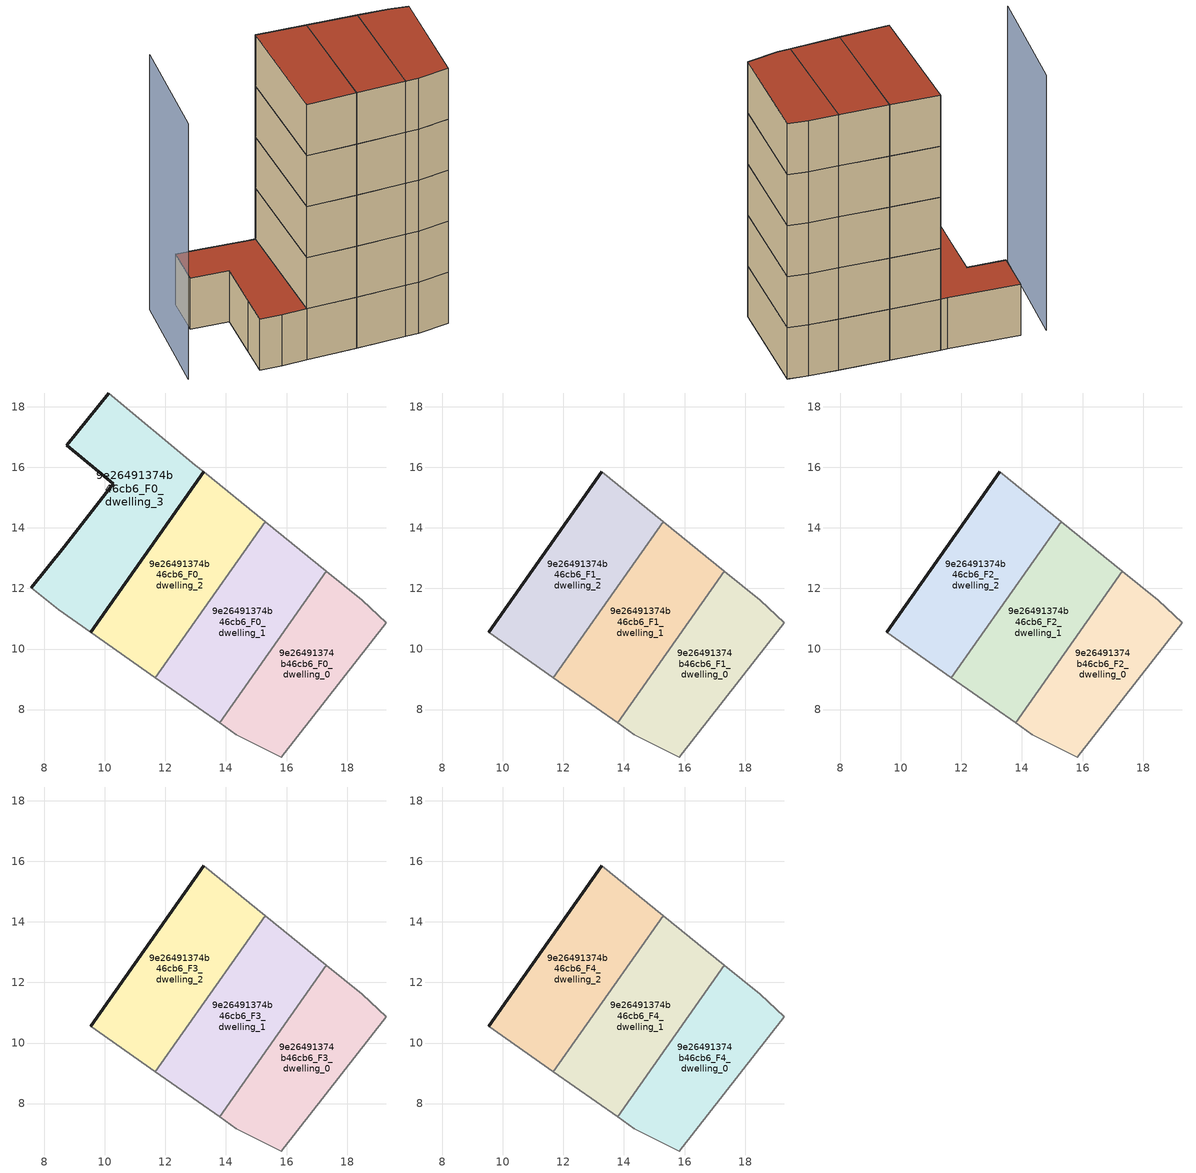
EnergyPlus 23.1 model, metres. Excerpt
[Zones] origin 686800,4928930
9e26491374b46cb6_F0_dwelling_0
 floor ground (EU_floor_Construction): 15.82,6.43 19.29,10.86 18.5,11.61 17.31,12.58 13.79,7.57 14.34,7.18 z0
 wall adiabatic (EU_wall_Construction): 17.31,12.58 18.5,11.61 19.29,10.86 15.82,6.43 14.34,7.18 13.79,7.57 z0:3
 wall to 9e26491374b46cb6_F0_dwelling_1 (EU_wall_Construction): 13.79,7.57 17.31,12.58 z0:3
9e26491374b46cb6_F0_dwelling_1
 floor ground (EU_floor_Construction): 13.79,7.57 17.31,12.58 15.29,14.21 11.67,9.06 z0
 wall adiabatic (EU_wall_Construction): 13.79,7.57 11.67,9.06 / 15.29,14.21 17.31,12.58 z0:3
 wall to 9e26491374b46cb6_F0_dwelling_2 (EU_wall_Construction): 11.67,9.06 15.29,14.21 z0:3
9e26491374b46cb6_F0_dwelling_2
 floor ground (EU_floor_Construction): 11.67,9.06 15.29,14.21 13.26,15.85 9.54,10.55 z0
 wall outside (EU_wall_Construction): 9.54,10.55 13.26,15.85 z0:3
 wall adiabatic (EU_wall_Construction): 11.67,9.06 9.54,10.55 / 13.26,15.85 15.29,14.21 z0:3
9e26491374b46cb6_F0_dwelling_3
 floor ground (EU_floor_Construction): 9.54,10.55 13.26,15.85 12.99,16.06 10.12,18.45 8.74,16.72 10.28,15.45 8.65,13.38 7.57,12.01 8.47,11.3 z0
 wall outside (EU_wall_Construction): 7.57,12.01 8.65,13.38 10.28,15.45 8.74,16.72 10.12,18.45 / 13.26,15.85 9.54,10.55 z0:3
 wall adiabatic (EU_wall_Construction): 10.12,18.45 12.99,16.06 13.26,15.85 / 9.54,10.55 8.47,11.3 7.57,12.01 z0:3
 roof outside (EU_roof_Construction): 12.99,16.06 13.26,15.85 9.54,10.55 8.47,11.3 7.57,12.01 8.65,13.38 10.28,15.45 8.74,16.72 10.12,18.45 z3
9e26491374b46cb6_F1_dwelling_0
 floor to 9e26491374b46cb6_F0_dwelling_0 (EU_floor_Construction): 15.82,6.43 19.29,10.86 18.5,11.61 17.31,12.58 13.79,7.57 14.34,7.18 z3
 wall adiabatic (EU_wall_Construction): 17.31,12.58 18.5,11.61 19.29,10.86 15.82,6.43 14.34,7.18 13.79,7.57 z3:6
 wall to 9e26491374b46cb6_F1_dwelling_1 (EU_wall_Construction): 13.79,7.57 17.31,12.58 z3:6
9e26491374b46cb6_F1_dwelling_1
 floor to 9e26491374b46cb6_F0_dwelling_1 (EU_floor_Construction): 13.79,7.57 17.31,12.58 15.29,14.21 11.67,9.06 z3
 wall adiabatic (EU_wall_Construction): 13.79,7.57 11.67,9.06 / 15.29,14.21 17.31,12.58 z3:6
 wall to 9e26491374b46cb6_F1_dwelling_2 (EU_wall_Construction): 11.67,9.06 15.29,14.21 z3:6
9e26491374b46cb6_F1_dwelling_2
 floor to 9e26491374b46cb6_F0_dwelling_2 (EU_floor_Construction): 11.67,9.06 15.29,14.21 13.26,15.85 9.54,10.55 z3
 wall outside (EU_wall_Construction): 9.54,10.55 13.26,15.85 z3:6
 wall adiabatic (EU_wall_Construction): 11.67,9.06 9.54,10.55 / 13.26,15.85 15.29,14.21 z3:6
9e26491374b46cb6_F2_dwelling_0
 floor to 9e26491374b46cb6_F1_dwelling_0 (EU_floor_Construction): 15.82,6.43 19.29,10.86 18.5,11.61 17.31,12.58 13.79,7.57 14.34,7.18 z6
 wall adiabatic (EU_wall_Construction): 17.31,12.58 18.5,11.61 19.29,10.86 15.82,6.43 14.34,7.18 13.79,7.57 z6:9
 wall to 9e26491374b46cb6_F2_dwelling_1 (EU_wall_Construction): 13.79,7.57 17.31,12.58 z6:9
9e26491374b46cb6_F2_dwelling_1
 floor to 9e26491374b46cb6_F1_dwelling_1 (EU_floor_Construction): 13.79,7.57 17.31,12.58 15.29,14.21 11.67,9.06 z6
 wall adiabatic (EU_wall_Construction): 13.79,7.57 11.67,9.06 / 15.29,14.21 17.31,12.58 z6:9
 wall to 9e26491374b46cb6_F2_dwelling_2 (EU_wall_Construction): 11.67,9.06 15.29,14.21 z6:9
9e26491374b46cb6_F2_dwelling_2
 floor to 9e26491374b46cb6_F1_dwelling_2 (EU_floor_Construction): 11.67,9.06 15.29,14.21 13.26,15.85 9.54,10.55 z6
 wall outside (EU_wall_Construction): 9.54,10.55 13.26,15.85 z6:9
 wall adiabatic (EU_wall_Construction): 11.67,9.06 9.54,10.55 / 13.26,15.85 15.29,14.21 z6:9
9e26491374b46cb6_F3_dwelling_0
 floor to 9e26491374b46cb6_F2_dwelling_0 (EU_floor_Construction): 15.82,6.43 19.29,10.86 18.5,11.61 17.31,12.58 13.79,7.57 14.34,7.18 z9
 wall adiabatic (EU_wall_Construction): 17.31,12.58 18.5,11.61 19.29,10.86 15.82,6.43 14.34,7.18 13.79,7.57 z9:12
 wall to 9e26491374b46cb6_F3_dwelling_1 (EU_wall_Construction): 13.79,7.57 17.31,12.58 z9:12
9e26491374b46cb6_F3_dwelling_1
 floor to 9e26491374b46cb6_F2_dwelling_1 (EU_floor_Construction): 13.79,7.57 17.31,12.58 15.29,14.21 11.67,9.06 z9
 wall adiabatic (EU_wall_Construction): 13.79,7.57 11.67,9.06 / 15.29,14.21 17.31,12.58 z9:12
 wall to 9e26491374b46cb6_F3_dwelling_2 (EU_wall_Construction): 11.67,9.06 15.29,14.21 z9:12
9e26491374b46cb6_F3_dwelling_2
 floor to 9e26491374b46cb6_F2_dwelling_2 (EU_floor_Construction): 11.67,9.06 15.29,14.21 13.26,15.85 9.54,10.55 z9
 wall outside (EU_wall_Construction): 9.54,10.55 13.26,15.85 z9:12
 wall adiabatic (EU_wall_Construction): 11.67,9.06 9.54,10.55 / 13.26,15.85 15.29,14.21 z9:12
9e26491374b46cb6_F4_dwelling_0
 floor to 9e26491374b46cb6_F3_dwelling_0 (EU_floor_Construction): 15.82,6.43 19.29,10.86 18.5,11.61 17.31,12.58 13.79,7.57 14.34,7.18 z12
 wall adiabatic (EU_wall_Construction): 17.31,12.58 18.5,11.61 19.29,10.86 15.82,6.43 14.34,7.18 13.79,7.57 z12:15
 wall to 9e26491374b46cb6_F4_dwelling_1 (EU_wall_Construction): 13.79,7.57 17.31,12.58 z12:15
 roof outside (EU_roof_Construction): 18.5,11.61 19.29,10.86 15.82,6.43 14.34,7.18 13.79,7.57 17.31,12.58 z15
9e26491374b46cb6_F4_dwelling_1
 floor to 9e26491374b46cb6_F3_dwelling_1 (EU_floor_Construction): 13.79,7.57 17.31,12.58 15.29,14.21 11.67,9.06 z12
 wall adiabatic (EU_wall_Construction): 13.79,7.57 11.67,9.06 / 15.29,14.21 17.31,12.58 z12:15
 wall to 9e26491374b46cb6_F4_dwelling_2 (EU_wall_Construction): 11.67,9.06 15.29,14.21 z12:15
 roof outside (EU_roof_Construction): 17.31,12.58 13.79,7.57 11.67,9.06 15.29,14.21 z15
9e26491374b46cb6_F4_dwelling_2
 floor to 9e26491374b46cb6_F3_dwelling_2 (EU_floor_Construction): 11.67,9.06 15.29,14.21 13.26,15.85 9.54,10.55 z12
 wall outside (EU_wall_Construction): 9.54,10.55 13.26,15.85 z12:15
 wall adiabatic (EU_wall_Construction): 11.67,9.06 9.54,10.55 / 13.26,15.85 15.29,14.21 z12:15
 roof outside (EU_roof_Construction): 15.29,14.21 11.67,9.06 9.54,10.55 13.26,15.85 z15
shading: 9.11,19.26 5.1,14.56 z0:15
[Building]
EU S2 Campaign: North Axis=0; Terrain=City; Solar Distribution=FullExterior
[Site:Location]
Bologna: Latitude=44.5; Longitude=11.25; Time Zone=1; Elevation=37
[SizingPeriod:WeatherFileDays]
AnnualSizingPeriod: Begin Month=1; Begin Day of Month=1; End Month=12; End Day of Month=31; Day of Week for Start Day=Monday; Use Weather File Daylight Saving Period=No; Use Weather File Rain and Snow Indicators=No
[MATERIAL]
EU_InternalMass_Material: Roughness=MediumRough; Thickness=0.1; Conductivity=1; Density=1800; Specific Heat=900; Thermal Absorptance=0.9; Solar Absorptance=0.7; Visible Absorptance=0.7
[MATERIAL:NOMASS] Roughness=MediumRough; Thermal Absorptance=0.9; Solar Absorptance=0.7; Visible Absorptance=0.7
Name | Thermal Resistance
EU_wall_NoMass | 0.905828
EU_roof_NoMass | 0.37593
EU_floor_NoMass | 0.67114
[CONSTRUCTION]
EU_wall_Construction: EU_wall_NoMass
EU_roof_Construction: EU_roof_NoMass
EU_floor_Construction: EU_floor_NoMass
EU_InternalMass_Construction: EU_InternalMass_Material
[ZONE] Type=1; Multiplier=1; Ceiling Height=autocalculate; Floor Area=autocalculate; Part of Total Floor Area=Yes
Name | Volume
9e26491374b46cb6_F0_dwelling_0; 9e26491374b46cb6_F1_dwelling_0; 9e26491374b46cb6_F2_dwelling_0; 9e26491374b46cb6_F3_dwelling_0; 9e26491374b46cb6_F4_dwelling_0 | 43.7783
9e26491374b46cb6_F0_dwelling_1; 9e26491374b46cb6_F1_dwelling_1; 9e26491374b46cb6_F2_dwelling_1; 9e26491374b46cb6_F3_dwelling_1; 9e26491374b46cb6_F4_dwelling_1 | 48.2798
9e26491374b46cb6_F0_dwelling_2; 9e26491374b46cb6_F1_dwelling_2; 9e26491374b46cb6_F2_dwelling_2; 9e26491374b46cb6_F3_dwelling_2; 9e26491374b46cb6_F4_dwelling_2 | 49.8245
9e26491374b46cb6_F0_dwelling_3 | 57.7896
[INTERNALMASS] Construction=EU_InternalMass_Construction
Name | Zone or ZoneList | Surface Area
9e26491374b46cb6_F0_dwelling_0_EU_InternalMass | 9e26491374b46cb6_F0_dwelling_0 | 14.5928
9e26491374b46cb6_F0_dwelling_1_EU_InternalMass | 9e26491374b46cb6_F0_dwelling_1 | 16.0933
9e26491374b46cb6_F0_dwelling_2_EU_InternalMass | 9e26491374b46cb6_F0_dwelling_2 | 16.608
9e26491374b46cb6_F0_dwelling_3_EU_InternalMass | 9e26491374b46cb6_F0_dwelling_3 | 19.2639
9e26491374b46cb6_F1_dwelling_0_EU_InternalMass | 9e26491374b46cb6_F1_dwelling_0 | 18.2984
9e26491374b46cb6_F1_dwelling_1_EU_InternalMass | 9e26491374b46cb6_F1_dwelling_1 | 20.6208
9e26491374b46cb6_F1_dwelling_2_EU_InternalMass | 9e26491374b46cb6_F1_dwelling_2 | 27.6398
9e26491374b46cb6_F2_dwelling_0_EU_InternalMass | 9e26491374b46cb6_F2_dwelling_0 | 18.2984
9e26491374b46cb6_F2_dwelling_1_EU_InternalMass | 9e26491374b46cb6_F2_dwelling_1 | 20.6208
9e26491374b46cb6_F2_dwelling_2_EU_InternalMass | 9e26491374b46cb6_F2_dwelling_2 | 27.6398
9e26491374b46cb6_F3_dwelling_0_EU_InternalMass | 9e26491374b46cb6_F3_dwelling_0 | 18.2984
9e26491374b46cb6_F3_dwelling_1_EU_InternalMass | 9e26491374b46cb6_F3_dwelling_1 | 20.6208
9e26491374b46cb6_F3_dwelling_2_EU_InternalMass | 9e26491374b46cb6_F3_dwelling_2 | 27.6398
9e26491374b46cb6_F4_dwelling_0_EU_InternalMass | 9e26491374b46cb6_F4_dwelling_0 | 18.2984
9e26491374b46cb6_F4_dwelling_1_EU_InternalMass | 9e26491374b46cb6_F4_dwelling_1 | 20.6208
9e26491374b46cb6_F4_dwelling_2_EU_InternalMass | 9e26491374b46cb6_F4_dwelling_2 | 27.6398
[OTHEREQUIPMENT] Fuel Type=Electricity; Design Level Calculation Method=Watts/Area; Power per Zone Floor Area=1; Fraction Latent=0; Fraction Radiant=0; Fraction Lost=0; Carbon Dioxide Generation Rate=0; EndUse Subcategory=EU_Step8_InternalGains
Name | Zone or ZoneList or Space or SpaceList | Schedule
EU_Step8_InternalGain_9e26491374b46cb6_F0_dwelling_0_f000 | 9e26491374b46cb6_F0_dwelling_0 | EU_Step8_GainSchedule_9e26491374b46cb6_F0_dwelling_0_f000
EU_Step8_InternalGain_9e26491374b46cb6_F0_dwelling_1_f000 | 9e26491374b46cb6_F0_dwelling_1 | EU_Step8_GainSchedule_9e26491374b46cb6_F0_dwelling_1_f000
EU_Step8_InternalGain_9e26491374b46cb6_F0_dwelling_2_f000 | 9e26491374b46cb6_F0_dwelling_2 | EU_Step8_GainSchedule_9e26491374b46cb6_F0_dwelling_2_f000
EU_Step8_InternalGain_9e26491374b46cb6_F0_dwelling_3_f000 | 9e26491374b46cb6_F0_dwelling_3 | EU_Step8_GainSchedule_9e26491374b46cb6_F0_dwelling_3_f000
EU_Step8_InternalGain_9e26491374b46cb6_F1_dwelling_0_f000 | 9e26491374b46cb6_F1_dwelling_0 | EU_Step8_GainSchedule_9e26491374b46cb6_F1_dwelling_0_f000
EU_Step8_InternalGain_9e26491374b46cb6_F1_dwelling_1_f000 | 9e26491374b46cb6_F1_dwelling_1 | EU_Step8_GainSchedule_9e26491374b46cb6_F1_dwelling_1_f000
EU_Step8_InternalGain_9e26491374b46cb6_F1_dwelling_2_f000 | 9e26491374b46cb6_F1_dwelling_2 | EU_Step8_GainSchedule_9e26491374b46cb6_F1_dwelling_2_f000
EU_Step8_InternalGain_9e26491374b46cb6_F2_dwelling_0_f000 | 9e26491374b46cb6_F2_dwelling_0 | EU_Step8_GainSchedule_9e26491374b46cb6_F2_dwelling_0_f000
EU_Step8_InternalGain_9e26491374b46cb6_F2_dwelling_1_f000 | 9e26491374b46cb6_F2_dwelling_1 | EU_Step8_GainSchedule_9e26491374b46cb6_F2_dwelling_1_f000
EU_Step8_InternalGain_9e26491374b46cb6_F2_dwelling_2_f000 | 9e26491374b46cb6_F2_dwelling_2 | EU_Step8_GainSchedule_9e26491374b46cb6_F2_dwelling_2_f000
EU_Step8_InternalGain_9e26491374b46cb6_F3_dwelling_0_f000 | 9e26491374b46cb6_F3_dwelling_0 | EU_Step8_GainSchedule_9e26491374b46cb6_F3_dwelling_0_f000
EU_Step8_InternalGain_9e26491374b46cb6_F3_dwelling_1_f000 | 9e26491374b46cb6_F3_dwelling_1 | EU_Step8_GainSchedule_9e26491374b46cb6_F3_dwelling_1_f000
EU_Step8_InternalGain_9e26491374b46cb6_F3_dwelling_2_f000 | 9e26491374b46cb6_F3_dwelling_2 | EU_Step8_GainSchedule_9e26491374b46cb6_F3_dwelling_2_f000
EU_Step8_InternalGain_9e26491374b46cb6_F4_dwelling_0_f000 | 9e26491374b46cb6_F4_dwelling_0 | EU_Step8_GainSchedule_9e26491374b46cb6_F4_dwelling_0_f000
EU_Step8_InternalGain_9e26491374b46cb6_F4_dwelling_1_f000 | 9e26491374b46cb6_F4_dwelling_1 | EU_Step8_GainSchedule_9e26491374b46cb6_F4_dwelling_1_f000
EU_Step8_InternalGain_9e26491374b46cb6_F4_dwelling_2_f000 | 9e26491374b46cb6_F4_dwelling_2 | EU_Step8_GainSchedule_9e26491374b46cb6_F4_dwelling_2_f000
[ZONEVENTILATION:DESIGNFLOWRATE] Schedule=EU_AlwaysOn; Design Flow Rate Calculation Method=AirChanges/Hour; Air Changes per Hour=0.73129; Ventilation Type=Natural; Fan Pressure Rise=0; Fan Total Efficiency=1; Constant Term Coefficient=1; Temperature Term Coefficient=0; Velocity Term Coefficient=0; Velocity Squared Term Coefficient=0; Minimum Indoor Temperature=-100; Maximum Indoor Temperature=100; Delta Temperature=-100; Minimum Outdoor Temperature=-100; Maximum Outdoor Temperature=100; Maximum Wind Speed=40
Name | Zone or ZoneList or Space or SpaceList
EU_ConstantAir_9e26491374b46cb6_F0_dwelling_0 | 9e26491374b46cb6_F0_dwelling_0
EU_ConstantAir_9e26491374b46cb6_F0_dwelling_1 | 9e26491374b46cb6_F0_dwelling_1
EU_ConstantAir_9e26491374b46cb6_F0_dwelling_2 | 9e26491374b46cb6_F0_dwelling_2
EU_ConstantAir_9e26491374b46cb6_F0_dwelling_3 | 9e26491374b46cb6_F0_dwelling_3
EU_ConstantAir_9e26491374b46cb6_F1_dwelling_0 | 9e26491374b46cb6_F1_dwelling_0
EU_ConstantAir_9e26491374b46cb6_F1_dwelling_1 | 9e26491374b46cb6_F1_dwelling_1
EU_ConstantAir_9e26491374b46cb6_F1_dwelling_2 | 9e26491374b46cb6_F1_dwelling_2
EU_ConstantAir_9e26491374b46cb6_F2_dwelling_0 | 9e26491374b46cb6_F2_dwelling_0
EU_ConstantAir_9e26491374b46cb6_F2_dwelling_1 | 9e26491374b46cb6_F2_dwelling_1
EU_ConstantAir_9e26491374b46cb6_F2_dwelling_2 | 9e26491374b46cb6_F2_dwelling_2
EU_ConstantAir_9e26491374b46cb6_F3_dwelling_0 | 9e26491374b46cb6_F3_dwelling_0
EU_ConstantAir_9e26491374b46cb6_F3_dwelling_1 | 9e26491374b46cb6_F3_dwelling_1
EU_ConstantAir_9e26491374b46cb6_F3_dwelling_2 | 9e26491374b46cb6_F3_dwelling_2
EU_ConstantAir_9e26491374b46cb6_F4_dwelling_0 | 9e26491374b46cb6_F4_dwelling_0
EU_ConstantAir_9e26491374b46cb6_F4_dwelling_1 | 9e26491374b46cb6_F4_dwelling_1
EU_ConstantAir_9e26491374b46cb6_F4_dwelling_2 | 9e26491374b46cb6_F4_dwelling_2
[HVACTEMPLATE:THERMOSTAT] Constant Heating Setpoint=20; Constant Cooling Setpoint=50
EU_HeatOnly_9e26491374b46cb6_F0_dwelling_0; EU_HeatOnly_9e26491374b46cb6_F0_dwelling_1; EU_HeatOnly_9e26491374b46cb6_F0_dwelling_2; EU_HeatOnly_9e26491374b46cb6_F0_dwelling_3; EU_HeatOnly_9e26491374b46cb6_F1_dwelling_0; EU_HeatOnly_9e26491374b46cb6_F1_dwelling_1; EU_HeatOnly_9e26491374b46cb6_F1_dwelling_2; EU_HeatOnly_9e26491374b46cb6_F2_dwelling_0; EU_HeatOnly_9e26491374b46cb6_F2_dwelling_1; EU_HeatOnly_9e26491374b46cb6_F2_dwelling_2; EU_HeatOnly_9e26491374b46cb6_F3_dwelling_0; EU_HeatOnly_9e26491374b46cb6_F3_dwelling_1; EU_HeatOnly_9e26491374b46cb6_F3_dwelling_2; EU_HeatOnly_9e26491374b46cb6_F4_dwelling_0; EU_HeatOnly_9e26491374b46cb6_F4_dwelling_1; EU_HeatOnly_9e26491374b46cb6_F4_dwelling_2
[HVACTEMPLATE:ZONE:IDEALLOADSAIRSYSTEM] System Availability Schedule=EU_AlwaysOn; Maximum Heating Supply Air Temperature=50; Minimum Cooling Supply Air Temperature=13; Maximum Heating Supply Air Humidity Ratio=0.0156; Minimum Cooling Supply Air Humidity Ratio=0.0077; Heating Limit=NoLimit; Cooling Limit=NoLimit; Heating Availability Schedule=EU_AlwaysOn; Cooling Availability Schedule=EU_CoolingOff; Dehumidification Control Type=ConstantSensibleHeatRatio; Cooling Sensible Heat Ratio=0.7; Dehumidification Setpoint=60; Humidification Control Type=None; Humidification Setpoint=30; Outdoor Air Method=None; Outdoor Air Flow Rate per Person=0.00944; Outdoor Air Flow Rate per Zone Floor Area=0; Outdoor Air Flow Rate per Zone=0; Demand Controlled Ventilation Type=None; Outdoor Air Economizer Type=NoEconomizer; Heat Recovery Type=None; Sensible Heat Recovery Effectiveness=0.7; Latent Heat Recovery Effectiveness=0.65
Name | Template Thermostat
9e26491374b46cb6_F0_dwelling_0 | EU_HeatOnly_9e26491374b46cb6_F0_dwelling_0
9e26491374b46cb6_F0_dwelling_1 | EU_HeatOnly_9e26491374b46cb6_F0_dwelling_1
9e26491374b46cb6_F0_dwelling_2 | EU_HeatOnly_9e26491374b46cb6_F0_dwelling_2
9e26491374b46cb6_F0_dwelling_3 | EU_HeatOnly_9e26491374b46cb6_F0_dwelling_3
9e26491374b46cb6_F1_dwelling_0 | EU_HeatOnly_9e26491374b46cb6_F1_dwelling_0
9e26491374b46cb6_F1_dwelling_1 | EU_HeatOnly_9e26491374b46cb6_F1_dwelling_1
9e26491374b46cb6_F1_dwelling_2 | EU_HeatOnly_9e26491374b46cb6_F1_dwelling_2
9e26491374b46cb6_F2_dwelling_0 | EU_HeatOnly_9e26491374b46cb6_F2_dwelling_0
9e26491374b46cb6_F2_dwelling_1 | EU_HeatOnly_9e26491374b46cb6_F2_dwelling_1
9e26491374b46cb6_F2_dwelling_2 | EU_HeatOnly_9e26491374b46cb6_F2_dwelling_2
9e26491374b46cb6_F3_dwelling_0 | EU_HeatOnly_9e26491374b46cb6_F3_dwelling_0
9e26491374b46cb6_F3_dwelling_1 | EU_HeatOnly_9e26491374b46cb6_F3_dwelling_1
9e26491374b46cb6_F3_dwelling_2 | EU_HeatOnly_9e26491374b46cb6_F3_dwelling_2
9e26491374b46cb6_F4_dwelling_0 | EU_HeatOnly_9e26491374b46cb6_F4_dwelling_0
9e26491374b46cb6_F4_dwelling_1 | EU_HeatOnly_9e26491374b46cb6_F4_dwelling_1
9e26491374b46cb6_F4_dwelling_2 | EU_HeatOnly_9e26491374b46cb6_F4_dwelling_2
[SIZING:ZONE] Zone Cooling Design Supply Air Temperature Input Method=SupplyAirTemperature; Zone Cooling Design Supply Air Temperature=13; Zone Heating Design Supply Air Temperature Input Method=SupplyAirTemperature; Zone Heating Design Supply Air Temperature=50; Zone Cooling Design Supply Air Humidity Ratio=0.008; Zone Heating Design Supply Air Humidity Ratio=0.008; Cooling Design Air Flow Method=DesignDay; Cooling Design Air Flow Rate=0; Cooling Minimum Air Flow per Zone Floor Area=0.000762; Cooling Minimum Air Flow=0; Cooling Minimum Air Flow Fraction=0.2; Heating Design Air Flow Method=DesignDay; Heating Design Air Flow Rate=0; Heating Maximum Air Flow per Zone Floor Area=0.002032; Heating Maximum Air Flow=0.141576; Heating Maximum Air Flow Fraction=0.3; Account for Dedicated Outdoor Air System=No; Dedicated Outdoor Air System Control Strategy=NeutralSupplyAir; Dedicated Outdoor Air Low Setpoint Temperature for Design=autosize; Dedicated Outdoor Air High Setpoint Temperature for Design=autosize; Zone Load Sizing Method=Sensible Load Only No Latent Load; Zone Latent Cooling Design Supply Air Humidity Ratio Input Method=HumidityRatioDifference; Zone Cooling Design Supply Air Humidity Ratio Difference=0.005; Zone Latent Heating Design Supply Air Humidity Ratio Input Method=HumidityRatioDifference; Zone Humidification Design Supply Air Humidity Ratio Difference=0.005
9e26491374b46cb6_F0_dwelling_0; 9e26491374b46cb6_F0_dwelling_1; 9e26491374b46cb6_F0_dwelling_2; 9e26491374b46cb6_F0_dwelling_3; 9e26491374b46cb6_F1_dwelling_0; 9e26491374b46cb6_F1_dwelling_1; 9e26491374b46cb6_F1_dwelling_2; 9e26491374b46cb6_F2_dwelling_0; 9e26491374b46cb6_F2_dwelling_1; 9e26491374b46cb6_F2_dwelling_2; 9e26491374b46cb6_F3_dwelling_0; 9e26491374b46cb6_F3_dwelling_1; 9e26491374b46cb6_F3_dwelling_2; 9e26491374b46cb6_F4_dwelling_0; 9e26491374b46cb6_F4_dwelling_1; 9e26491374b46cb6_F4_dwelling_2
[SCHEDULE:CONSTANT]
Name | Hourly Value
EU_AlwaysOn | 1
EU_CoolingOff | 0
[SCHEDULE:FILE] Column Number=1; Rows to Skip at Top=0; Number of Hours of Data=8760; Column Separator=Comma; Interpolate to Timestep=No; Minutes per Item=60; Adjust Schedule for Daylight Savings=Yes
Name | File
EU_Step8_GainSchedule_9e26491374b46cb6_F0_dwelling_0_f000 | ../../schedules/9e26491374b46cb6/9e26491374b46cb6_F0_dwelling_0_f000_gain.csv
EU_Step8_GainSchedule_9e26491374b46cb6_F0_dwelling_1_f000 | ../../schedules/9e26491374b46cb6/9e26491374b46cb6_F0_dwelling_1_f000_gain.csv
EU_Step8_GainSchedule_9e26491374b46cb6_F0_dwelling_2_f000 | ../../schedules/9e26491374b46cb6/9e26491374b46cb6_F0_dwelling_2_f000_gain.csv
EU_Step8_GainSchedule_9e26491374b46cb6_F0_dwelling_3_f000 | ../../schedules/9e26491374b46cb6/9e26491374b46cb6_F0_dwelling_3_f000_gain.csv
EU_Step8_GainSchedule_9e26491374b46cb6_F1_dwelling_0_f000 | ../../schedules/9e26491374b46cb6/9e26491374b46cb6_F1_dwelling_0_f000_gain.csv
EU_Step8_GainSchedule_9e26491374b46cb6_F1_dwelling_1_f000 | ../../schedules/9e26491374b46cb6/9e26491374b46cb6_F1_dwelling_1_f000_gain.csv
EU_Step8_GainSchedule_9e26491374b46cb6_F1_dwelling_2_f000 | ../../schedules/9e26491374b46cb6/9e26491374b46cb6_F1_dwelling_2_f000_gain.csv
EU_Step8_GainSchedule_9e26491374b46cb6_F2_dwelling_0_f000 | ../../schedules/9e26491374b46cb6/9e26491374b46cb6_F2_dwelling_0_f000_gain.csv
EU_Step8_GainSchedule_9e26491374b46cb6_F2_dwelling_1_f000 | ../../schedules/9e26491374b46cb6/9e26491374b46cb6_F2_dwelling_1_f000_gain.csv
EU_Step8_GainSchedule_9e26491374b46cb6_F2_dwelling_2_f000 | ../../schedules/9e26491374b46cb6/9e26491374b46cb6_F2_dwelling_2_f000_gain.csv
EU_Step8_GainSchedule_9e26491374b46cb6_F3_dwelling_0_f000 | ../../schedules/9e26491374b46cb6/9e26491374b46cb6_F3_dwelling_0_f000_gain.csv
EU_Step8_GainSchedule_9e26491374b46cb6_F3_dwelling_1_f000 | ../../schedules/9e26491374b46cb6/9e26491374b46cb6_F3_dwelling_1_f000_gain.csv
EU_Step8_GainSchedule_9e26491374b46cb6_F3_dwelling_2_f000 | ../../schedules/9e26491374b46cb6/9e26491374b46cb6_F3_dwelling_2_f000_gain.csv
EU_Step8_GainSchedule_9e26491374b46cb6_F4_dwelling_0_f000 | ../../schedules/9e26491374b46cb6/9e26491374b46cb6_F4_dwelling_0_f000_gain.csv
EU_Step8_GainSchedule_9e26491374b46cb6_F4_dwelling_1_f000 | ../../schedules/9e26491374b46cb6/9e26491374b46cb6_F4_dwelling_1_f000_gain.csv
EU_Step8_GainSchedule_9e26491374b46cb6_F4_dwelling_2_f000 | ../../schedules/9e26491374b46cb6/9e26491374b46cb6_F4_dwelling_2_f000_gain.csv
